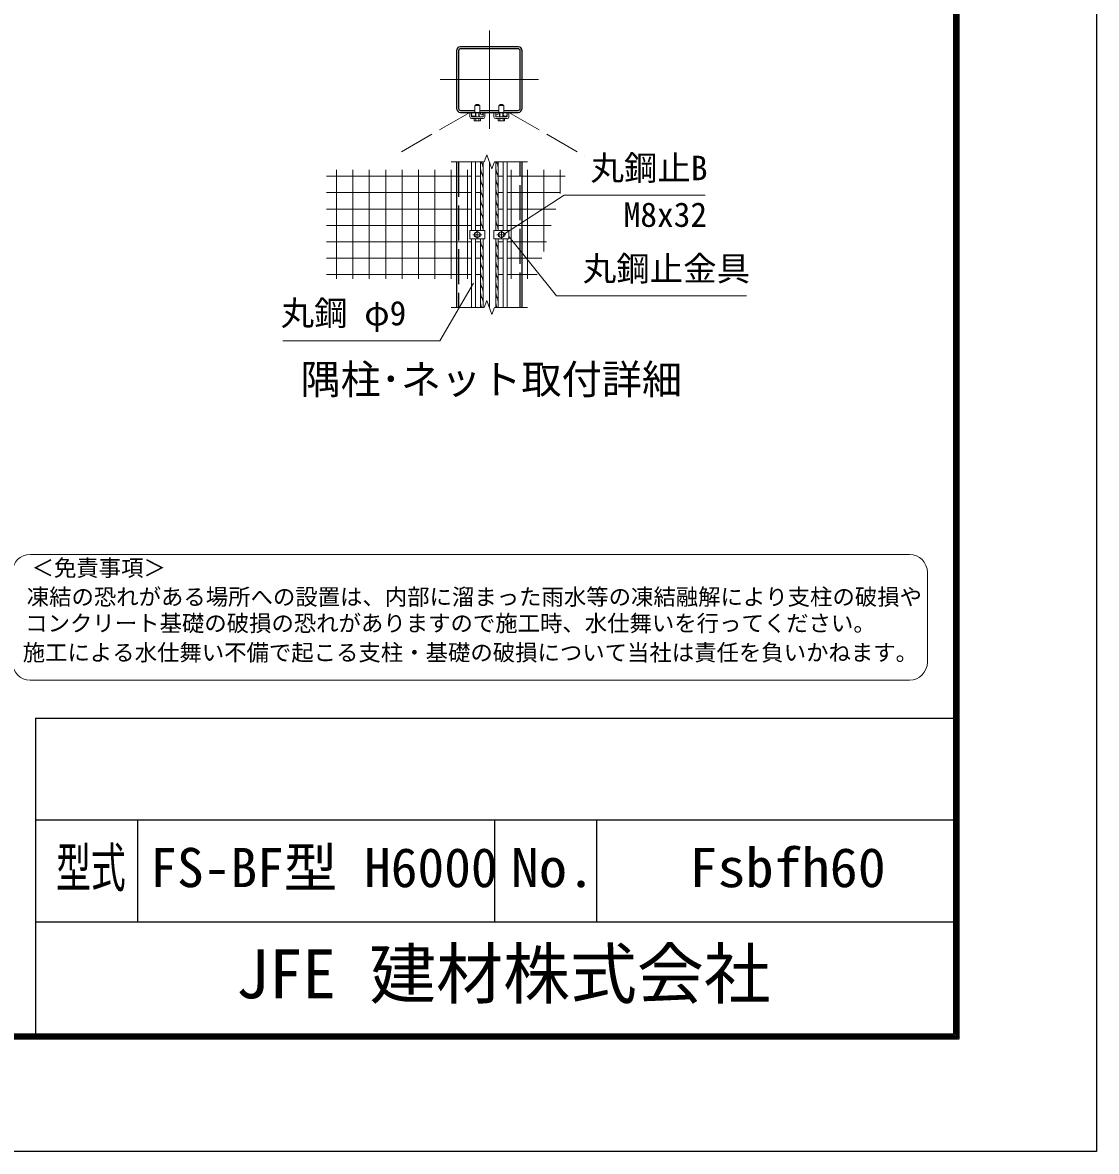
# Model space of a CAD drawing. Units: millimetres, scale not verified. Extents: x -14699 to 14701, y -10394 to 10396.
# Drawn here: x 7332 to 14701, y -10394 to -2645 of the extents above; entities that cross this region are included whole.
import ezdxf
from ezdxf.enums import TextEntityAlignment as Align

# ---------------------------------------------------------------- set-up
doc = ezdxf.new("R2010")
doc.units = ezdxf.units.MM
doc.header["$LTSCALE"] = 40
doc.linetypes.add('DASHED', pattern=[7.5, 6, -1.5])
doc.linetypes.add('USER1', pattern=[50.8, 31.75, -6.35, 6.35, -6.35])
for name, color, linetype, lineweight in [('0-0_D-TTL-TXT', 7, 'Continuous', 13), ('0-1_D-STR1', 1, 'Continuous', 25), ('0-2_D-BMK', 2, 'USER1', 13), ('0-3_D-STR3', 3, 'Continuous', 13), ('0-5_D-STR-DIM', 7, 'Continuous', 13), ('0-8_D-STR-TXT', 7, 'Continuous', 13), ('0-9_D-STR2', 7, 'Continuous', 13), ('0-C_D-TTL', 7, 'Continuous', 25)]:
    doc.layers.add(name, color=color, linetype=linetype, lineweight=lineweight)
doc.styles.add('ＭＳ ゴシック', font='')
doc.styles.get('ＭＳ ゴシック').set_extended_font_data('MS Gothic')

msp = doc.modelspace()

# ---------------------------------------------------------------- linework, layer by layer
at = {"layer": '0-0_D-TTL-TXT', "color": 2}
for p, q in [((13417.79, -6295.94), (7384.73, -6295.94)), ((13541.14, -7036.03), (13541.14, -6419.29)), ((7384.73, -7159.37), (13417.79, -7159.37))]:
    msp.add_line(p, q, dxfattribs=at)
for centre, start, end in [((7384.73, -6419.29), 90, 180), ((13417.79, -6419.29), 0, 90), ((7384.73, -7036.03), 180, 270), ((13417.79, -7036.03), 270, 0)]:
    msp.add_arc(centre, 123.35, start, end, dxfattribs=at)
at = {"layer": '0-1_D-STR1'}
for p, q in [((10310.2, -2838.77), (10310.2, -3234.77)), ((10323.7, -2838.77), (10323.7, -3234.77)), ((10733.2, -2811.77), (10337.2, -2811.77)), ((10733.2, -2825.27), (10337.2, -2825.27)), ((10746.7, -3234.77), (10746.7, -2838.77)), ((10760.2, -3234.77), (10760.2, -2838.77)), ((10337.2, -3248.27), (10435.99, -3248.27)), ((10469.41, -3248.27), (10600.99, -3248.27)), ((10634.41, -3248.27), (10733.2, -3248.27)), ((10337.2, -3261.77), (10733.2, -3261.77)), ((10310.2, -3601.68), (10310.2, -4601.68)), ((10760.2, -4601.68), (10760.2, -3601.68))]:
    msp.add_line(p, q, dxfattribs=at)
at = {"layer": '0-1_D-STR1', "linetype": 'DASHED'}
for p, q in [((10323.7, -3601.68), (10323.7, -4601.68)), ((10746.7, -4601.68), (10746.7, -3601.68))]:
    msp.add_line(p, q, dxfattribs=at)
at = {"layer": '0-1_D-STR1'}
for centre, radius, start, end in [((10337.2, -2838.77), 27, 90, 180), ((10337.2, -2838.77), 13.5, 90, 180), ((10733.2, -2838.77), 27, 0, 90), ((10733.2, -2838.77), 13.5, 0, 90), ((10337.2, -3234.77), 27, 180, 270), ((10337.2, -3234.77), 13.5, 180, 270), ((10733.2, -3234.77), 27, 270, 0), ((10733.2, -3234.77), 13.5, 270, 0)]:
    msp.add_arc(centre, radius, start, end, dxfattribs=at)
at = {"layer": '0-2_D-BMK'}
for p, q in [((10535.2, -3374.27), (10535.2, -2699.27)), ((10872.7, -3036.77), (10197.7, -3036.77)), ((10535.2, -4601.68), (10535.2, -3601.68)), ((10422.7, -4101.68), (10482.7, -4101.68)), ((10452.7, -4131.68), (10452.7, -4071.68)), ((10647.7, -4101.68), (10587.7, -4101.68)), ((10617.7, -4131.68), (10617.7, -4071.68))]:
    msp.add_line(p, q, dxfattribs=at)
at = {"layer": '0-3_D-STR3'}
for p, q in [((10435.9, -3261.77), (10436.2, -3214.67)), ((10469.2, -3214.67), (10436.2, -3214.67)), ((10440.7, -3211.97), (10444.3, -3208.37)), ((10440.7, -3211.97), (10464.7, -3211.97)), ((10440.7, -3214.67), (10440.7, -3211.97)), ((10442.95, -3214.67), (10442.95, -3209.72)), ((10444.3, -3208.37), (10461.1, -3208.37)), ((10464.7, -3211.97), (10461.1, -3208.37)), ((10462.45, -3214.67), (10462.45, -3209.72)), ((10464.7, -3214.67), (10464.7, -3211.97)), ((10469.2, -3214.67), (10469.5, -3261.77)), ((10600.9, -3261.77), (10601.2, -3214.67)), ((10634.2, -3214.67), (10601.2, -3214.67)), ((10605.7, -3211.97), (10609.3, -3208.37)), ((10605.7, -3211.97), (10629.7, -3211.97)), ((10605.7, -3214.67), (10605.7, -3211.97)), ((10607.95, -3214.67), (10607.95, -3209.72)), ((10609.3, -3208.37), (10626.1, -3208.37)), ((10629.7, -3211.97), (10626.1, -3208.37)), ((10627.45, -3214.67), (10627.45, -3209.72)), ((10629.7, -3214.67), (10629.7, -3211.97)), ((10634.2, -3214.67), (10634.5, -3261.77)), ((10401.1, -3261.77), (10413.7, -3261.77)), ((10401.1, -3291.77), (10401.1, -3261.77)), ((10413.7, -3290.27), (10413.7, -3261.77)), ((10413.7, -3304.37), (10491.7, -3304.37)), ((10415.2, -3291.77), (10490.2, -3291.77)), ((10430.18, -3304.37), (10430.18, -3318.18)), ((10430.18, -3304.37), (10475.22, -3304.37)), ((10433.8, -3320.27), (10430.18, -3318.18)), ((10433.8, -3320.27), (10471.6, -3320.27)), ((10440.7, -3291.77), (10440.7, -3261.77)), ((10441.44, -3304.37), (10441.44, -3318.18)), ((10442.95, -3291.77), (10442.95, -3261.77)), ((10462.45, -3291.77), (10462.45, -3261.77)), ((10463.96, -3304.37), (10463.96, -3318.18)), ((10464.7, -3291.77), (10464.7, -3261.77)), ((10471.6, -3320.27), (10475.22, -3318.18)), ((10475.22, -3304.37), (10475.22, -3318.18)), ((10491.7, -3290.27), (10491.7, -3261.77)), ((10491.7, -3261.77), (10504.3, -3261.77)), ((10504.3, -3291.77), (10504.3, -3261.77)), ((10566.1, -3261.77), (10578.7, -3261.77)), ((10566.1, -3291.77), (10566.1, -3261.77)), ((10578.7, -3290.27), (10578.7, -3261.77)), ((10578.7, -3304.37), (10656.7, -3304.37)), ((10580.2, -3291.77), (10655.2, -3291.77)), ((10595.18, -3304.37), (10595.18, -3318.18)), ((10595.18, -3304.37), (10640.22, -3304.37)), ((10598.8, -3320.27), (10595.18, -3318.18)), ((10598.8, -3320.27), (10636.6, -3320.27)), ((10605.7, -3291.77), (10605.7, -3261.77)), ((10606.44, -3304.37), (10606.44, -3318.18)), ((10607.95, -3291.77), (10607.95, -3261.77)), ((10627.45, -3291.77), (10627.45, -3261.77)), ((10628.96, -3304.37), (10628.96, -3318.18)), ((10629.7, -3291.77), (10629.7, -3261.77)), ((10636.6, -3320.27), (10640.22, -3318.18)), ((10640.22, -3304.37), (10640.22, -3318.18)), ((10656.7, -3290.27), (10656.7, -3261.77)), ((10656.7, -3261.77), (10669.3, -3261.77)), ((10669.3, -3291.77), (10669.3, -3261.77)), ((10413.7, -4073.18), (10413.7, -3601.68)), ((10440.7, -4073.18), (10440.7, -3601.68)), ((10473.7, -4073.18), (10473.7, -3601.68)), ((10491.7, -4073.18), (10491.7, -3601.68)), ((10578.7, -4073.18), (10578.7, -3601.68)), ((10596.7, -4073.18), (10596.7, -3601.68)), ((10629.7, -4073.18), (10629.7, -3601.68)), ((10656.7, -4073.18), (10656.7, -3601.68)), ((10401.1, -4073.18), (10504.3, -4073.18)), ((10401.1, -4073.18), (10401.1, -4130.18)), ((10433.2, -4090.42), (10452.7, -4079.16)), ((10433.2, -4112.94), (10433.2, -4090.42)), ((10452.7, -4079.16), (10472.2, -4090.42)), ((10472.2, -4090.42), (10472.2, -4112.94)), ((10504.3, -4073.18), (10504.3, -4130.18)), ((10669.3, -4073.18), (10566.1, -4073.18)), ((10566.1, -4073.18), (10566.1, -4130.18)), ((10617.7, -4079.16), (10598.2, -4090.42)), ((10598.2, -4090.42), (10598.2, -4112.94)), ((10637.2, -4090.42), (10617.7, -4079.16)), ((10637.2, -4112.94), (10637.2, -4090.42)), ((10669.3, -4073.18), (10669.3, -4130.18)), ((10401.1, -4130.18), (10504.3, -4130.18)), ((10413.7, -4601.68), (10413.7, -4130.18)), ((10452.7, -4124.19), (10433.2, -4112.94)), ((10440.7, -4601.68), (10440.7, -4130.18)), ((10472.2, -4112.94), (10452.7, -4124.19)), ((10473.7, -4601.68), (10473.7, -4130.18)), ((10491.7, -4601.68), (10491.7, -4130.18)), ((10669.3, -4130.18), (10566.1, -4130.18)), ((10578.7, -4601.68), (10578.7, -4130.18)), ((10596.7, -4601.68), (10596.7, -4130.18)), ((10598.2, -4112.94), (10617.7, -4124.19)), ((10617.7, -4124.19), (10637.2, -4112.94)), ((10629.7, -4601.68), (10629.7, -4130.18)), ((10656.7, -4601.68), (10656.7, -4130.18))]:
    msp.add_line(p, q, dxfattribs=at)
for points in [[(10479.23, -3601.68), (10479.42, -3602.61), (10486.98, -3615.85), (10491.7, -3643.18)], [(10584.23, -3601.68), (10584.42, -3602.61), (10591.98, -3615.85), (10596.7, -3643.18)], [(10473.7, -3645.08), (10479.42, -3673.54), (10486.98, -3686.78), (10491.7, -3714.11)], [(10473.7, -3716), (10479.42, -3744.46), (10486.98, -3757.71), (10491.7, -3785.04)], [(10578.7, -3645.08), (10584.42, -3673.54), (10591.98, -3686.78), (10596.7, -3714.11)], [(10578.7, -3716), (10584.42, -3744.46), (10591.98, -3757.71), (10596.7, -3785.04)], [(10473.7, -3786.93), (10479.42, -3815.39), (10486.98, -3828.64), (10491.7, -3855.97)], [(10578.7, -3786.93), (10584.42, -3815.39), (10591.98, -3828.64), (10596.7, -3855.97)], [(10473.7, -3857.86), (10479.42, -3886.32), (10486.98, -3899.57), (10491.7, -3926.9)], [(10578.7, -3857.86), (10584.42, -3886.32), (10591.98, -3899.57), (10596.7, -3926.9)], [(10473.7, -3928.79), (10479.42, -3957.25), (10486.98, -3970.5), (10491.7, -3997.82)], [(10578.7, -3928.79), (10584.42, -3957.25), (10591.98, -3970.5), (10596.7, -3997.82)], [(10473.7, -3999.72), (10479.42, -4028.18), (10486.98, -4041.43), (10491.7, -4068.75)], [(10578.7, -3999.72), (10584.42, -4028.18), (10591.98, -4041.43), (10596.7, -4068.75)], [(10473.7, -4141.58), (10479.42, -4170.04), (10486.98, -4183.28), (10491.7, -4210.61)], [(10578.7, -4141.58), (10584.42, -4170.04), (10591.98, -4183.28), (10596.7, -4210.61)], [(10473.7, -4212.51), (10479.42, -4240.97), (10486.98, -4254.21), (10491.7, -4281.54)], [(10578.7, -4212.51), (10584.42, -4240.97), (10591.98, -4254.21), (10596.7, -4281.54)], [(10473.7, -4283.43), (10479.42, -4311.89), (10486.98, -4325.14), (10491.7, -4352.47)], [(10578.7, -4283.43), (10584.42, -4311.89), (10591.98, -4325.14), (10596.7, -4352.47)], [(10473.7, -4354.36), (10479.42, -4382.82), (10486.98, -4396.07), (10491.7, -4423.4)], [(10578.7, -4354.36), (10584.42, -4382.82), (10591.98, -4396.07), (10596.7, -4423.4)], [(10473.7, -4425.29), (10479.42, -4453.75), (10486.98, -4467), (10491.7, -4494.33)], [(10578.7, -4425.29), (10584.42, -4453.75), (10591.98, -4467), (10596.7, -4494.33)], [(10473.7, -4496.22), (10479.42, -4524.68), (10486.98, -4537.93), (10491.7, -4565.25)], [(10473.7, -4567.15), (10479.42, -4595.61), (10482.88, -4601.68)], [(10578.7, -4496.22), (10584.42, -4524.68), (10591.98, -4537.93), (10596.7, -4565.25)], [(10578.7, -4567.15), (10584.42, -4595.61), (10587.88, -4601.68)]]:
    msp.add_lwpolyline(points, dxfattribs=at)
for centre, radius in [((10427.2, -3275.27), 13.5), ((10482.7, -3270.77), 9), ((10587.7, -3270.77), 9), ((10643.2, -3275.27), 13.5), ((10452.7, -4101.68), 18.75), ((10617.7, -4101.68), 18.75)]:
    msp.add_circle(centre, radius, dxfattribs=at)
for centre, radius, start, end in [((10413.7, -3291.77), 12.6, 180, 270), ((10415.2, -3290.27), 1.5, 180, 270), ((10415.2, -3290.27), 1.5, 180, 270), ((10435.81, -3309.95), 9.97, 235.61585, 304.38415), ((10452.7, -3282.66), 37.26, 252.4121, 287.5879), ((10469.59, -3309.95), 9.97, 235.61585, 304.38415), ((10490.2, -3290.27), 1.5, 270, 0), ((10491.7, -3291.77), 12.6, 270, 0), ((10578.7, -3291.77), 12.6, 180, 270), ((10580.2, -3290.27), 1.5, 180, 270), ((10580.2, -3290.27), 1.5, 180, 270), ((10600.81, -3309.95), 9.97, 235.61585, 304.38415), ((10617.7, -3282.66), 37.26, 252.4121, 287.5879), ((10634.59, -3309.95), 9.97, 235.61585, 304.38415), ((10655.2, -3290.27), 1.5, 270, 0), ((10656.7, -3291.77), 12.6, 270, 0)]:
    msp.add_arc(centre, radius, start, end, dxfattribs=at)
at = {"layer": '0-5_D-STR-DIM'}
for p, q in [((10517.89, -3554.11), (10500.57, -3601.68)), ((10552.52, -3649.25), (10517.89, -3554.11)), ((10272.7, -3601.68), (10500.57, -3601.68)), ((10569.83, -3601.68), (10552.52, -3649.25)), ((10569.83, -3601.68), (10797.7, -3601.68)), ((10517.89, -4554.11), (10500.57, -4601.68)), ((10552.52, -4649.25), (10517.89, -4554.11)), ((10272.7, -4601.68), (10500.57, -4601.68)), ((10569.83, -4601.68), (10552.52, -4649.25)), ((10569.83, -4601.68), (10797.7, -4601.68))]:
    msp.add_line(p, q, dxfattribs=at)
at = {"layer": '0-8_D-STR-TXT'}
for points in [[(12017.33, -3830.94), (11048.49, -3830.94), (10638.88, -4094.83)], [(12300.44, -4522.28), (10995.81, -4522.28), (10670.55, -4116.6)], [(9118.37, -4830.87), (10196.47, -4830.87), (10427.58, -4434.23)]]:
    msp.add_lwpolyline(points, dxfattribs=at)
at = {"layer": '0-9_D-STR2', "linetype": 'DASHED'}
for p, q in [((10401.1, -3261.77), (9881.49, -3561.77)), ((10669.3, -3261.77), (11188.92, -3561.77))]:
    msp.add_line(p, q, dxfattribs=at)
at = {"layer": '0-9_D-STR2'}
for p, q in [((9418.46, -3700.23), (10413.7, -3700.23)), ((9486.22, -4404.49), (9486.22, -3655.49)), ((9598.72, -4404.49), (9598.72, -3655.49)), ((9711.22, -4404.49), (9711.22, -3655.49)), ((9823.72, -4404.49), (9823.72, -3655.49)), ((9936.22, -4404.49), (9936.22, -3655.49)), ((10048.72, -4404.49), (10048.72, -3655.49)), ((10161.22, -4404.49), (10161.22, -3655.49)), ((10273.72, -4404.49), (10273.72, -3655.49)), ((10386.22, -4404.49), (10386.22, -3655.49)), ((10440.7, -3700.23), (10473.7, -3700.23)), ((10629.7, -3700.23), (10596.7, -3700.23)), ((11055.04, -3700.23), (10656.7, -3700.23)), ((10684.18, -4404.49), (10684.18, -3655.49)), ((10796.68, -4404.49), (10796.68, -3655.49)), ((10909.18, -4215.96), (10909.18, -3655.49)), ((11021.68, -3818.2), (11021.68, -3655.49)), ((9418.46, -3812.73), (10413.7, -3812.73)), ((10440.7, -3812.73), (10473.7, -3812.73)), ((10629.7, -3812.73), (10596.7, -3812.73)), ((11023.23, -3812.73), (10656.7, -3812.73)), ((9418.46, -3925.23), (10413.7, -3925.23)), ((10440.7, -3925.23), (10473.7, -3925.23)), ((10629.7, -3925.23), (10596.7, -3925.23)), ((10991.41, -3925.23), (10656.7, -3925.23)), ((9418.46, -4037.73), (10413.7, -4037.73)), ((10440.7, -4037.73), (10473.7, -4037.73)), ((10629.7, -4037.73), (10596.7, -4037.73)), ((10959.59, -4037.73), (10656.7, -4037.73)), ((9418.46, -4150.23), (10413.7, -4150.23)), ((10440.7, -4150.23), (10473.7, -4150.23)), ((10629.7, -4150.23), (10596.7, -4150.23)), ((10927.77, -4150.23), (10656.7, -4150.23)), ((9418.46, -4262.73), (10413.7, -4262.73)), ((10440.7, -4262.73), (10473.7, -4262.73)), ((10629.7, -4262.73), (10596.7, -4262.73)), ((10895.95, -4262.73), (10656.7, -4262.73)), ((9418.46, -4375.23), (10413.7, -4375.23)), ((10440.7, -4375.23), (10473.7, -4375.23)), ((10629.7, -4375.23), (10596.7, -4375.23)), ((10864.13, -4375.23), (10656.7, -4375.23))]:
    msp.add_line(p, q, dxfattribs=at)
at = {"layer": '0-C_D-TTL'}
for p, q in [((7421.12, -7419.21), (7421.12, -9589.21)), ((7421.12, -7419.21), (13721.12, -7419.21)), ((7421.12, -8119.21), (13721.12, -8119.21)), ((8121.12, -8119.21), (8121.12, -8819.21)), ((10571.12, -8119.21), (10571.12, -8819.21)), ((11271.12, -8119.21), (11271.12, -8819.21)), ((7421.12, -8819.21), (13721.12, -8819.21))]:
    msp.add_line(p, q, dxfattribs=at)
at = {"layer": '0-C_D-TTL', "color": 2}
msp.add_lwpolyline([(-14698.88, 10395.79), (14701.12, 10395.79), (14701.12, -10394.21), (-14698.88, -10394.21)], close=True, dxfattribs=at)
at = {"layer": '0-C_D-TTL'}
for points in [[(-13753.88, 9625.79), (13756.12, 9625.79), (13756.12, -9624.21), (-13753.88, -9624.21)], [(-13745.13, 9617.04), (13747.37, 9617.04), (13747.37, -9615.46), (-13745.13, -9615.46)], [(-13736.38, 9608.29), (13738.62, 9608.29), (13738.62, -9606.71), (-13736.38, -9606.71)], [(-13727.63, 9599.54), (13729.87, 9599.54), (13729.87, -9597.96), (-13727.63, -9597.96)], [(-13718.88, 9590.79), (13721.12, 9590.79), (13721.12, -9589.21), (-13718.88, -9589.21)]]:
    msp.add_lwpolyline(points, close=True, dxfattribs=at)

# ---------------------------------------------------------------- texts
at = {"layer": '0-0_D-TTL-TXT', "style": 'ＭＳ ゴシック'}
for s, height, p in [('隅柱･ネット取付詳細', 202.1, (9238.96, -5255.85)), ('＜免責事項＞ \u3000\u3000', 112.6, (7393.88, -6478.94)), ('凍結の恐れがある場所への設置は、内部に溜まった雨水等の凍結融解により支柱の破損や', 112.6, (7360.51, -6677.52)), ('コンクリート基礎の破損の恐れがありますので施工時、水仕舞いを行ってください。', 112.6, (7350.37, -6858.65)), ('施工による水仕舞い不備で起こる支柱・基礎の破損について当社は責任を負いかねます。 ', 112.6, (7333.12, -7059.69)), ('FS-BF型 H6000', 269.4, (8208.39, -8661.02)), ('JFE 建材株式会社', 336.7, (8794.45, -9443.97))]:
    msp.add_text(s, height=height, dxfattribs=at).set_placement(p, align=Align.BOTTOM_LEFT)
for s, height, width, p in [('型式', 269.4, 0.65, (7562.05, -8661.02)), ('No.', 269.5, 1.05, (10683.12, -8661.02)), ('Fsbfh60', 269.5, 1.05, (11908.12, -8661.02))]:
    msp.add_text(s, height=height, dxfattribs=dict(at, width=width)).set_placement(p, align=Align.BOTTOM_LEFT)
at = {"layer": '0-8_D-STR-TXT', "style": 'ＭＳ ゴシック'}
for s, p in [('丸鋼止B', (11229.39, -3778)), ('M8x32', (11456.8, -4098.36)), ('丸鋼止金具', (11176.71, -4468.9)), ('丸鋼 φ9', (9103.27, -4774.38))]:
    msp.add_text(s, height=168.3, dxfattribs=at).set_placement(p, align=Align.BOTTOM_LEFT)

doc.saveas('drawing.dxf')
